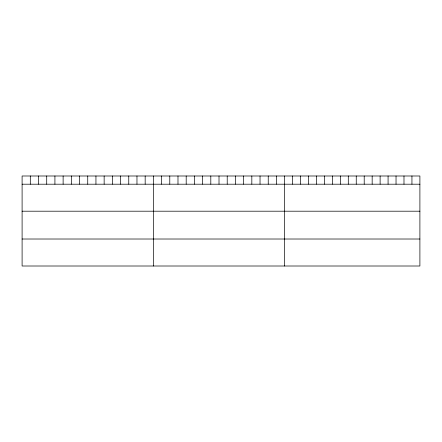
<?xml version="1.0" encoding="UTF-8"?>
<svg xmlns="http://www.w3.org/2000/svg" width="442" height="442" viewBox="0 0 442 442"><rect width="100%" height="100%" fill="white"/><g stroke="black" fill="none" stroke-linecap="round" stroke-linejoin="round"><path stroke-width="0.66" d="M419.9 184.203L419.9 266.007L22.1 266.007L22.1 175.993L419.9 175.993L419.9 184.203L22.1 184.203M22.1 211.199L419.9 211.199M22.1 239.012L419.9 239.012M411.944 175.993L411.944 184.203M403.988 175.993L403.988 184.203M396.032 175.993L396.032 184.203M388.076 175.993L388.076 184.203M380.12 175.993L380.12 184.203M372.164 175.993L372.164 184.203M364.208 175.993L364.208 184.203M356.252 175.993L356.252 184.203M348.296 175.993L348.296 184.203M340.34 175.993L340.34 184.203M332.384 175.993L332.384 184.203M324.428 175.993L324.428 184.203M316.472 175.993L316.472 184.203M308.516 175.993L308.516 184.203M300.56 175.993L300.56 184.203M292.604 175.993L292.604 184.203M284.648 175.993L284.648 266.007M276.443 175.993L276.443 184.203M268.239 175.993L268.239 184.203M260.034 175.993L260.034 184.203M251.829 175.993L251.829 184.203M243.625 175.993L243.625 184.203M235.42 175.993L235.42 184.203M227.216 175.993L227.216 184.203M219.011 175.993L219.011 184.203M210.806 175.993L210.806 184.203M202.602 175.993L202.602 184.203M194.397 175.993L194.397 184.203M186.192 175.993L186.192 184.203M177.988 175.993L177.988 184.203M169.783 175.993L169.783 184.203M161.579 175.993L161.579 184.203M153.374 175.993L153.374 266.007M145.169 175.993L145.169 184.203M136.965 175.993L136.965 184.203M128.76 175.993L128.76 184.203M120.555 175.993L120.555 184.203M112.351 175.993L112.351 184.203M104.146 175.993L104.146 184.203M95.942 175.993L95.942 184.203M87.737 175.993L87.737 184.203M79.532 175.993L79.532 184.203M71.328 175.993L71.328 184.203M63.123 175.993L63.123 184.203M54.919 175.993L54.919 184.203M46.714 175.993L46.714 184.203M38.509 175.993L38.509 184.203M30.305 175.993L30.305 184.203"/></g></svg>
